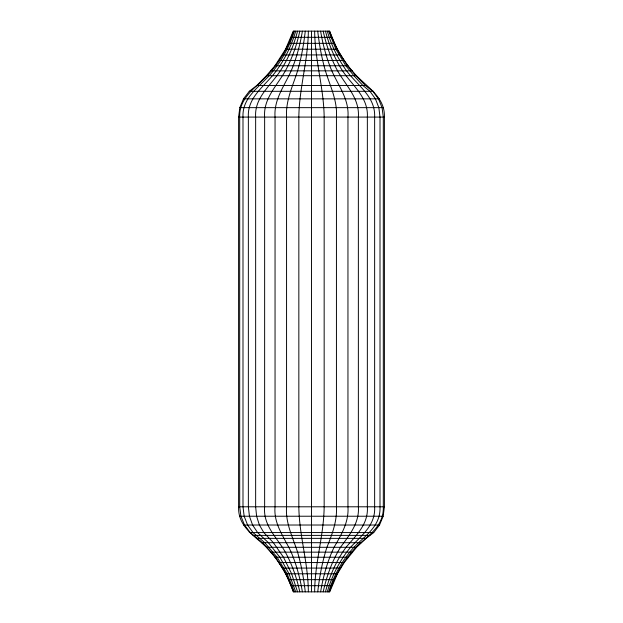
<?xml version="1.0" encoding="UTF-8"?>
<svg xmlns="http://www.w3.org/2000/svg" width="623" height="623" viewBox="0 0 623 623"><rect width="100%" height="100%" fill="white"/><g stroke="black" fill="none" stroke-linecap="round" stroke-linejoin="round"><path stroke-width="0.93" d="M308.338 31.15C308.112 60.151 299.172 88.178 298.838 117.085L298.838 506.795C299.157 535.414 308.245 563.114 308.338 591.85M314.662 591.85C314.755 563.114 323.843 535.414 324.162 506.795L324.162 117.085C323.828 88.178 314.888 60.151 314.662 31.15M305.27 31.15C303.72 44.552 301.353 57.884 297.584 70.843C292.818 86.013 285.498 100.692 286.564 117.085L286.564 506.795C285.303 522.977 292.771 537.283 297.584 552.157C301.353 565.116 303.72 578.448 305.27 591.85M317.73 591.85C319.482 576.773 322.239 561.759 326.919 547.298C332.137 534.332 337.245 521.101 336.436 506.795L336.436 117.085C337.705 98.823 328.321 82.898 324.007 65.758C321.055 54.396 319.077 42.8 317.73 31.15M238.593 117.085L239.832 107.647L243.476 98.855L249.27 91.308L256.816 85.515L266.41 75.702L274.945 65.758L285.552 49.217L293.269 31.15L329.731 31.15C334.574 45.666 342.245 59.216 352.19 70.843C363.902 85.608 385.248 95.35 384.407 117.085L384.407 506.795L383.168 516.226L379.524 525.018L373.73 532.572L366.184 538.365L356.59 547.298L344.215 562.561L337.448 573.783L329.731 591.85L293.269 591.85C287.74 575.255 278.497 559.937 266.41 547.298C254.192 535.321 237.9 526.692 238.593 506.795L238.593 117.085L384.407 117.085M302.389 31.15C300.099 44.731 296.556 58.149 291.159 70.843C284.454 85.826 273.692 99.68 275.047 117.085L275.047 506.795C273.435 524.075 284.392 537.478 291.159 552.157C296.556 564.851 300.099 578.269 302.389 591.85M320.611 591.85C323.205 576.524 327.363 561.37 334.045 547.298C341.287 534.791 349.036 521.965 347.953 506.795L347.953 117.085C349.487 97.671 335.976 82.96 329.777 65.758C325.533 54.575 322.597 42.932 320.611 31.15M299.788 31.15C296.805 44.957 292.14 58.445 285.35 70.843C277.064 85.686 263.194 98.566 264.635 117.085L264.635 506.795C262.999 525.75 276.908 537.314 285.35 552.157C292.14 564.555 296.805 578.043 299.788 591.85M323.212 591.85C326.592 576.22 332.121 560.965 340.485 547.298C349.301 535.196 359.596 522.938 358.365 506.795L358.365 117.085C359.892 96.417 342.821 83.054 334.995 65.758C329.629 54.777 325.79 43.088 323.212 31.15M297.537 31.15C293.939 45.175 288.262 58.71 280.334 70.843C270.795 85.608 254.277 97.5 255.648 117.085L255.648 506.795L256.598 516.226L259.394 525.018L263.833 532.572L273.38 542.695L283.496 557.242L291.626 573.783L297.537 591.85M325.463 591.85C329.551 575.917 336.319 560.599 346.045 547.298C356.091 535.305 368.567 524.169 367.352 506.795L367.352 117.085C368.676 95.249 348.685 83.171 339.504 65.758C333.212 54.956 328.57 43.244 325.463 31.15M295.715 31.15C291.595 45.378 285.077 58.928 276.262 70.843C265.764 85.585 247.16 96.588 248.359 117.085L248.359 506.795L249.434 516.226L252.588 525.018L257.611 532.572L268.404 542.695L279.844 557.242L289.033 573.783L295.715 591.85M327.285 591.85C331.973 575.652 339.784 560.311 350.554 547.298C361.574 535.313 375.677 525.282 374.641 506.795L374.641 117.085C375.677 94.275 353.42 83.287 343.156 65.758C336.14 55.112 330.836 43.384 327.285 31.15M294.375 31.15C289.851 45.534 282.71 59.084 273.263 70.843C262.088 85.592 241.965 95.911 242.993 117.085L242.993 506.795L244.154 516.226L247.58 525.018L253.024 532.572L264.736 542.695L277.149 557.242L287.117 573.783L294.375 591.85M328.625 591.85C333.772 575.434 342.37 560.1 353.872 547.298C365.608 535.258 380.824 526.17 380.007 506.795L380.007 117.085L378.846 107.647L375.42 98.855L369.976 91.308L362.882 85.515L353.872 75.702L345.851 65.758L335.883 49.217L328.625 31.15M293.55 31.15C288.784 45.635 281.253 59.185 271.433 70.843C259.846 85.608 238.811 95.49 239.699 117.085L239.699 506.795L240.922 516.226L244.512 525.018L250.212 532.572L262.493 542.695L275.498 557.242L285.949 573.783L293.55 591.85M329.45 591.85C334.886 575.302 343.958 559.976 355.904 547.298C368.006 535.305 384.025 526.56 383.301 506.795L383.301 117.085L382.078 107.647L378.488 98.855L372.788 91.308L365.351 85.515L355.904 75.702L347.502 65.758L337.051 49.217L329.45 31.15M291.034 37.31L331.966 37.31M288.457 43.337L334.543 43.337M285.552 49.217L337.448 49.217M282.328 54.925L340.672 54.925M278.785 60.439L344.215 60.439M274.945 65.758L348.055 65.758M270.81 70.843L352.19 70.843M266.41 75.702L356.59 75.702M256.816 85.515L366.184 85.515M249.27 91.308L373.73 91.308M243.476 98.855L379.524 98.855M239.832 107.647L383.168 107.647M238.593 506.795L384.407 506.795M239.832 516.226L383.168 516.226M243.476 525.018L379.524 525.018M249.27 532.572L373.73 532.572M253.102 535.391L369.898 535.391M256.816 538.365L366.184 538.365M261.738 542.695L361.262 542.695M266.41 547.298L356.59 547.298M270.81 552.157L352.19 552.157M274.945 557.242L348.055 557.242M278.785 562.561L344.215 562.561M282.328 568.075L340.672 568.075M285.552 573.783L337.448 573.783M288.457 579.663L334.543 579.663M291.034 585.69L331.966 585.69M311.5 31.15L311.5 591.85"/></g></svg>
